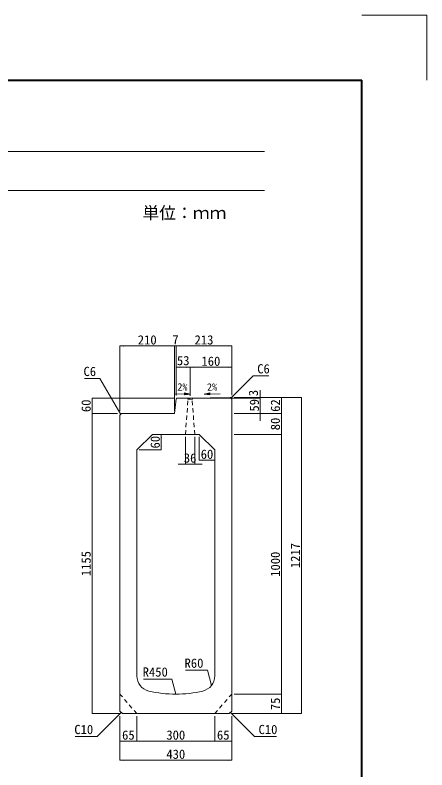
# Model space of a CAD drawing. Units: millimetres at full size; some dimension numbers follow another scale. Extents: x -3301 to 90699, y 107523 to 139162.
# Drawn here: x 7240 to 8824, y 132768 to 135674 of the extents above; entities that cross this region are included whole.
import ezdxf
from ezdxf.enums import TextEntityAlignment as Align

# ---------------------------------------------------------------- set-up
doc = ezdxf.new("R2010")
doc.units = ezdxf.units.MM
doc.header["$LTSCALE"] = 21
doc.linetypes.add('USER1', pattern=[1.35, 0.75, -0.6])
for name, color, linetype, lineweight in [('0_2', 7, 'USER1', 9), ('Defpoints_3', 7, 'Continuous', 13), ('図枠', 7, 'Continuous', 5), ('寸法線', 7, 'Continuous', 9), ('引出線', 4, 'Continuous', 9), ('本体', 2, 'Continuous', 9), ('補助線', 8, 'Continuous', 13)]:
    doc.layers.add(name, color=color, linetype=linetype, lineweight=lineweight)
doc.styles.add('ＭＳ ゴシック', font='')
doc.styles.get('ＭＳ ゴシック').set_extended_font_data('MS Gothic')

# ---------------------------------------------------------------- blocks, each defined once
blk = doc.blocks.new('filled_arrow')
at = {"color": 0, "linetype": 'Continuous', "lineweight": -2}
blk.add_solid([(7.5, 1.25), (0, 0), (7.5, -1.25)], dxfattribs=at)

msp = doc.modelspace()

# ---------------------------------------------------------------- hatches: boundary and pattern name
at = {"layer": '引出線'}
for points in [[(7891.97, 134219.55), (7891.82, 134212.05), (7914.39, 134215.35)], [(7989.33, 134219.55), (7989.48, 134212.05), (7966.91, 134215.35)]]:
    msp.add_hatch(color=256, dxfattribs=at).paths.add_polyline_path(points)

# ---------------------------------------------------------------- linework, layer by layer
at = {"layer": '0_2'}
for p, q in [((7895.19, 134060.04), (7905.51, 134196.13)), ((7902.69, 134199.19), (7905.51, 134196.13)), ((7905.51, 134196.13), (7920.88, 134196.13)), ((7923.69, 134199.19), (7920.88, 134196.13)), ((7931.19, 134060.04), (7920.88, 134196.13))]:
    msp.add_line(p, q, dxfattribs=at)
at = {"layer": 'Defpoints_3'}
for p in [(8574.21, 135674.01), (8824.21, 135424.01)]:
    msp.add_line(p, (8824.21, 135674.01), dxfattribs=at)
at = {"layer": '図枠', "lineweight": 40}
for p in [(-1175.79, 135424.01), (8574.21, 128499.01)]:
    msp.add_line(p, (8574.21, 135424.01), dxfattribs=at)
at = {"layer": '図枠', "lineweight": 13}
for p, q in [((-800.79, 135149.01), (8199.21, 135149.01)), ((-800.79, 134999.01), (8199.21, 134999.01))]:
    msp.add_line(p, q, dxfattribs=at)
at = {"layer": '寸法線'}
for p, q in [((7643.2, 134400.37), (7853.2, 134400.37)), ((7643.2, 134149.41), (7643.2, 134400.37)), ((7825.07, 134400.37), (7888.32, 134400.37)), ((7853.2, 134149.41), (7853.2, 134400.37)), ((7853.2, 134149.41), (7853.2, 134400.37)), ((7860.2, 134209.41), (7860.2, 134400.37)), ((7860.2, 134400.37), (8073.2, 134400.37)), ((7860.2, 134209.41), (7860.2, 134400.37)), ((8073.2, 134211.41), (8073.2, 134400.37)), ((7860.2, 134318.35), (7913.19, 134318.35)), ((7860.2, 134209.41), (7860.2, 134318.35)), ((7913.19, 134208.35), (7913.19, 134318.35)), ((7913.19, 134318.35), (8073.2, 134318.35)), ((7913.19, 134208.35), (7913.19, 134318.35)), ((8073.2, 134211.55), (8073.2, 134318.35)), ((8182.69, 134230.3), (8182.69, 134170.85)), ((8182.69, 134213.04), (8182.69, 134111.91)), ((7536.45, 134200.04), (7536.45, 134140.04)), ((7850.82, 134200.04), (7536.45, 134200.04)), ((7922.57, 134198.98), (8182.69, 134198.98)), ((7922.57, 134198.98), (8182.69, 134198.98)), ((8082.57, 134202.18), (8182.69, 134202.18)), ((8082.57, 134202.04), (8341.42, 134202.04)), ((8082.57, 134202.04), (8264.55, 134202.04)), ((8264.55, 134202.04), (8264.55, 134140.04)), ((8341.42, 134202.04), (8341.42, 132985.04)), ((7536.45, 134140.04), (7536.45, 132985.04)), ((7633.82, 134140.04), (7536.45, 134140.04)), ((7633.82, 134140.04), (7536.45, 134140.04)), ((8082.57, 134140.04), (8264.55, 134140.04)), ((8082.57, 134140.04), (8264.55, 134140.04)), ((8082.57, 134140.04), (8182.69, 134140.04)), ((8264.55, 134140.04), (8264.55, 134060.04)), ((7777.57, 134060.04), (7802.24, 134060.04)), ((7802.24, 134060.04), (7802.24, 134000.04)), ((7895.19, 134050.66), (7895.19, 133945.41)), ((7931.19, 134050.67), (7931.19, 133945.41)), ((7948.2, 134050.67), (7948.2, 133960.36)), ((8082.57, 134060.04), (8264.55, 134060.04)), ((8082.57, 134060.04), (8264.55, 134060.04)), ((8264.55, 134060.04), (8264.55, 133060.04)), ((7717.57, 134000.04), (7802.24, 134000.04)), ((8008.2, 133990.67), (8008.2, 133960.36)), ((7948.2, 133960.36), (8008.2, 133960.36)), ((7867.07, 133945.41), (7959.32, 133945.41)), ((8082.57, 133060.04), (8264.55, 133060.04)), ((8082.57, 133060.04), (8264.55, 133060.04)), ((8264.55, 133060.04), (8264.55, 132985.04)), ((7643.82, 132985.04), (7536.45, 132985.04)), ((7643.2, 132975.66), (7643.2, 132879.21)), ((7643.2, 132975.66), (7643.2, 132805.61)), ((7708.2, 132975.66), (7708.2, 132879.21)), ((7708.2, 132975.66), (7708.2, 132879.21)), ((8008.2, 132975.66), (8008.2, 132879.21)), ((8008.2, 132975.66), (8008.2, 132879.21)), ((8072.57, 132985.04), (8341.42, 132985.04)), ((8072.57, 132985.04), (8264.55, 132985.04)), ((8073.2, 132975.66), (8073.2, 132879.21)), ((8073.2, 132975.66), (8073.2, 132805.61)), ((7643.2, 132879.21), (7708.2, 132879.21)), ((7708.2, 132879.21), (8008.2, 132879.21)), ((8008.2, 132879.21), (8073.2, 132879.21)), ((7643.2, 132805.61), (8073.2, 132805.61))]:
    msp.add_line(p, q, dxfattribs=at)
at = {"layer": '引出線'}
for p, q in [((7852.29, 134216.59), (7914.39, 134215.35)), ((8029.02, 134216.59), (7966.91, 134215.35))]:
    msp.add_line(p, q, dxfattribs=at)
for points in [[(7646.2, 134137.1), (7566.5, 134275.13), (7507.34, 134275.13)], [(8070.2, 134199.12), (8156.44, 134285.36), (8215.6, 134285.36)], [(7995.26, 133093.36), (7979.52, 133152.1), (7895.62, 133152.1)], [(7858.2, 133060.04), (7842.6, 133118.25), (7734.33, 133118.25)], [(7648.2, 132990.04), (7555.36, 132896.81), (7471.07, 132896.81)], [(8068.2, 132990.04), (8161.43, 132896.81), (8245.72, 132896.81)]]:
    msp.add_lwpolyline(points, dxfattribs=at)
at = {"layer": '引出線', "lineweight": 13}
for points in [[(7891.97, 134219.55), (7891.82, 134212.05), (7914.39, 134215.35)], [(7989.33, 134219.55), (7989.48, 134212.05), (7966.91, 134215.35)]]:
    msp.add_lwpolyline(points, close=True, dxfattribs=at)
at = {"layer": '本体', "lineweight": 20}
for p, q in [((7859.88, 134197.33), (7853.2, 134140.04)), ((7862.92, 134199.98), (7913.19, 134198.98)), ((7913.19, 134198.98), (8067.2, 134201.92))]:
    msp.add_line(p, q, dxfattribs=at)
at = {"layer": '本体', "lineweight": 13}
for p, q in [((8067.2, 134201.92), (8073.2, 134196.04)), ((8073.2, 132995.04), (8073.2, 134196.04)), ((7643.2, 134134.04), (7649.2, 134140.04)), ((7643.2, 134134.04), (7643.2, 132995.04)), ((7649.2, 134140.04), (7853.2, 134140.04)), ((7708.2, 134000.04), (7768.2, 134060.04)), ((7768.2, 134060.04), (7948.2, 134060.04)), ((7948.2, 134060.04), (8008.2, 134000.04)), ((7708.2, 134000.04), (7708.2, 133130.57)), ((8008.2, 133130.57), (8008.2, 134000.04)), ((7653.2, 132985.04), (7643.2, 132995.04)), ((8063.2, 132985.04), (8073.2, 132995.04)), ((7653.2, 132985.04), (8063.2, 132985.04))]:
    msp.add_line(p, q, dxfattribs=at)
at = {"layer": '本体', "color": 7, "linetype": 'USER1'}
for p, q in [((7708.2, 132985.04), (7643.2, 133060.04)), ((8008.2, 132985.04), (8073.2, 133060.04))]:
    msp.add_line(p, q, dxfattribs=at)
at = {"layer": '本体', "lineweight": 20}
msp.add_arc((7862.86, 134196.98), 3, 88.85424, 173.34557, dxfattribs=at)
at = {"layer": '本体', "lineweight": 13}
for centre, radius, start, end in [((7768.2, 133130.57), 60, 180, 256.65764), ((7948.2, 133130.57), 60, 283.34236, 0), ((7858.2, 133510.04), 450, 256.65764, 283.34236)]:
    msp.add_arc(centre, radius, start, end, dxfattribs=at)
at = {"layer": '補助線', "lineweight": 20}
msp.add_line((8067.2, 134201.92), (8073.2, 134202.04), dxfattribs=at)
at = {"layer": '補助線'}
msp.add_line((8073.2, 134196.04), (8073.2, 134202.04), dxfattribs=at)

# ---------------------------------------------------------------- block references
at = {"layer": '寸法線', "xscale": 1.88, "yscale": 1.88}
for p in [(7643.2, 134400.37), (7860.2, 134400.37), (7860.2, 134400.37), (7860.2, 134318.35), (7913.19, 134318.35), (7931.19, 133945.41), (7948.2, 133960.36), (7643.2, 132879.21), (7708.2, 132879.21), (8008.2, 132879.21), (7643.2, 132805.61)]:
    msp.add_blockref('filled_arrow', p, dxfattribs=at)
for p, rotation in [((7853.2, 134400.37), 180), ((7853.2, 134400.37), 180), ((8073.2, 134400.37), 180), ((7913.19, 134318.35), 180), ((8073.2, 134318.35), 180), ((8182.69, 134202.18), 90), ((7536.45, 134200.04), 270), ((8182.69, 134198.98), 270), ((8264.55, 134202.04), 270), ((8341.42, 134202.04), 270), ((7536.45, 134140.04), 90), ((8264.55, 134140.04), 90), ((7536.45, 134140.04), 270), ((8182.69, 134140.04), 270), ((8264.55, 134140.04), 270), ((8264.55, 134060.04), 90), ((7802.24, 134060.04), 270), ((8264.55, 134060.04), 270), ((7802.24, 134000.04), 90), ((7895.19, 133945.41), 180), ((8008.2, 133960.36), 180), ((8264.55, 133060.04), 90), ((8264.55, 133060.04), 270), ((7536.45, 132985.04), 90), ((8264.55, 132985.04), 90), ((8341.42, 132985.04), 90), ((7708.2, 132879.21), 180), ((8008.2, 132879.21), 180), ((8073.2, 132879.21), 180), ((8073.2, 132805.61), 180)]:
    msp.add_blockref('filled_arrow', p, dxfattribs=dict(at, rotation=rotation))
at = {"layer": '引出線', "xscale": 0.12, "yscale": 0.12}
for p, rotation in [((8070.2, 134199.12), 45), ((7646.2, 134137.1), 120), ((7995.26, 133093.36), 105), ((7858.2, 133060.04), 105), ((7648.2, 132990.04), 225.1), ((8068.2, 132990.04), 315)]:
    msp.add_blockref('filled_arrow', p, dxfattribs=dict(at, rotation=rotation))

# ---------------------------------------------------------------- texts
at = {"layer": '図枠', "style": 'ＭＳ ゴシック'}
msp.add_text('単位：ｍｍ', height=47.47, dxfattribs=at).set_placement((7891.37, 134912.34), align=Align.MIDDLE_CENTER)
at = {"layer": '寸法線', "style": 'ＭＳ ゴシック'}
for s, p in [('210', (7748.2, 134423.81)), ('7', (7857.06, 134424.11)), ('213', (7966.7, 134423.81)), ('53', (7886.7, 134344.13)), ('160', (7993.2, 134341.78)), ('36', (7913.19, 133969.12)), ('60', (7978.2, 133983.8)), ('65', (7675.7, 132902.65)), ('300', (7858.2, 132902.65)), ('65', (8040.7, 132902.65)), ('430', (7858.2, 132829.04))]:
    msp.add_text(s, height=35.6, dxfattribs=at).set_placement(p, align=Align.MIDDLE_CENTER)
for s, p in [('3', (8156.5, 134219.19)), ('60', (7513.01, 134170.04)), ('59', (8160.19, 134172.02)), ('62', (8241.11, 134171.04)), ('80', (8241.11, 134100.04)), ('60', (7778.8, 134030.04)), ('1217', (8317.98, 133593.54)), ('1155', (7513.01, 133562.54)), ('1000', (8241.11, 133560.04)), ('75', (8241.11, 133022.54))]:
    msp.add_text(s, height=35.6, rotation=90, dxfattribs=at).set_placement(p, align=Align.MIDDLE_CENTER)
at = {"layer": '引出線', "style": 'ＭＳ ゴシック'}
for s, p in [('C6', (8171.44, 134330.36)), ('C10', (8176.43, 132941.81))]:
    msp.add_text(s, height=35.6, dxfattribs=at).set_placement(p, align=Align.TOP_LEFT)
for s, p in [('C6', (7551.5, 134320.13)), ('R60', (7964.52, 133197.1)), ('R450', (7827.6, 133163.25)), ('C10', (7540.36, 132941.81))]:
    msp.add_text(s, height=35.6, dxfattribs=at).set_placement(p, align=Align.TOP_RIGHT)
for rotation, p in [(359, (7883.61, 134242.47)), (1, (7997.69, 134242.47))]:
    msp.add_text('2%', height=28.48, rotation=rotation, dxfattribs=at).set_placement(p, align=Align.MIDDLE_CENTER)

doc.saveas('drawing.dxf')
